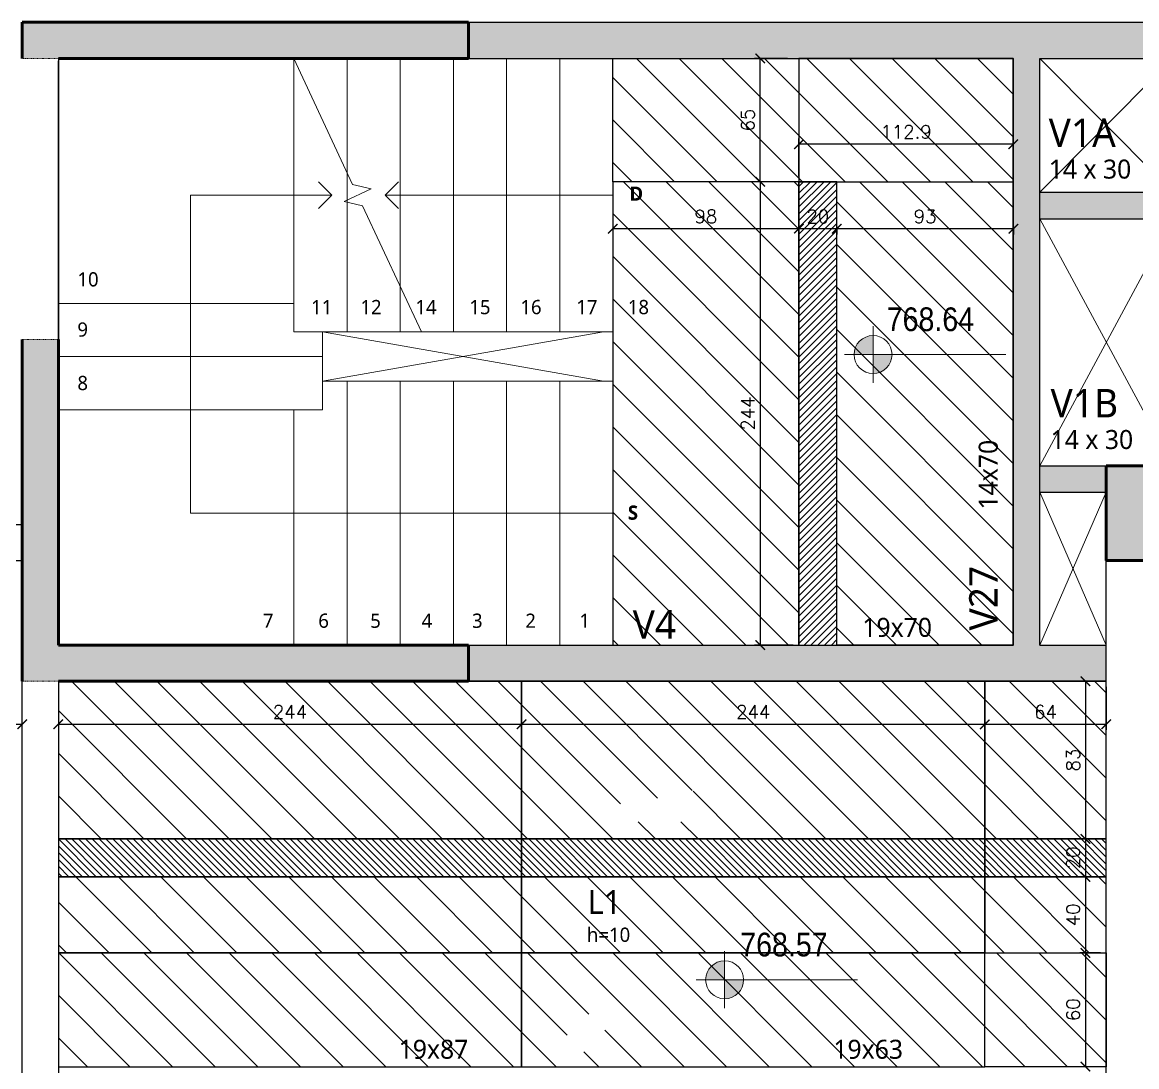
# Model space of a CAD drawing. Extents: x -32107 to -10774, y -8834 to 6017.
# Drawn here: x -29842 to -29255, y -6264 to -5714 of the extents above; entities that cross this region are included whole.
import ezdxf

# ---------------------------------------------------------------- set-up
doc = ezdxf.new("R2010")
doc.units = 0
doc.header["$PDMODE"] = 2
doc.header["$PDSIZE"] = 10
doc.linetypes.add('Projeção', pattern=[0.396875, 0.238125, -0.15875])
doc.linetypes.add('Traço', pattern=[0.635, 0.3175, -0.3175])
doc.layers.get('0').update_dxf_attribs({"lineweight": 13})
doc.layers.get('Defpoints').update_dxf_attribs({"lineweight": 13})
doc.layers.add('A-DETL', color=7, linetype='Continuous', lineweight=18, true_color=0x00a600)
for name, color, linetype, lineweight in [('A-FLOR-IDEN', 7, 'Continuous', 9), ('A-GENM', 7, 'Continuous', 18), ('G-ANNO-DIMS', 7, 'Continuous', 9), ('G-ANNO-TEXT', 7, 'Continuous', 9), ('S-BEAM', 7, 'Continuous', 18), ('S-BEAM-HDLN', 7, 'Traço', 25), ('S-BEAM-IDEN', 7, 'Continuous', 9), ('S-COLS', 7, 'Continuous', 18), ('S-COLS-HDLN', 7, 'Traço', 18), ('S-STRS', 7, 'Continuous', 18), ('S-STRS-MBND', 7, 'Continuous', 18)]:
    doc.layers.add(name, color=color, linetype=linetype, lineweight=lineweight)
for name, color, linetype in [('Cota', 4, 'Continuous'), ('Faixa Reesc', 8, 'Continuous'), ('Painéis', 200, 'Continuous'), ('Reaproveitamento', 251, 'Continuous')]:
    doc.layers.add(name, color=color, linetype=linetype)
doc.styles.add('Fira Sans_1', font='', dxfattribs={"width": 0.9, "height": 7.5})
doc.styles.add('Gadugi', font='gadugi.ttf', dxfattribs={"height": 15})
doc.styles.add('Gadugi_1', font='gadugi.ttf', dxfattribs={"height": 10})
doc.styles.add('Gadugi_3', font='gadugi.ttf', dxfattribs={"height": 7.5})
doc.styles.add('Gadugi_4', font='gadugi.ttf', dxfattribs={"height": 7.5})
doc.styles.add('Gadugi_B', font='gadugib.ttf', dxfattribs={"height": 7.5})
doc.styles.add('ROMANS', font='romans.shx')
doc.styles.get('Fira Sans_1').set_extended_font_data('Fira Sans')
doc.dimstyles.new('Cota Paínel', dxfattribs={"dimtxt": 7, "dimasz": 5, "dimexe": 3, "dimexo": 3, "dimgap": 3, "dimtad": 1, "dimdec": 1, "dimzin": 12, "dimdsep": 46, "dimtxsty": 'ROMANS', "dimblk": 'ARCHTICK', "dimcen": 0, "dimclrd": 4, "dimclre": 4, "dimclrt": 1, "dimadec": 1, "dimazin": 3, "dimtfac": 1, "dimtdec": 1, "dimtmove": 0, "dimatfit": 3, "dimldrblk": 'OBLIQUE', "dimfxl": 0, "dimtolj": 1, "dimtzin": 12, "dimarcsym": 0})
pattern_1 = [(135, (-271.0427, -9933.3298), (-1.79605122, -1.79605122), [])]
pattern_2 = [(135, (-271.043, -9933.33), (-11.22532, -11.22532), [])]
pattern_3 = [(135, (-489.155, -9831.546), (-11.22532, -11.22532), [])]
pattern_4 = [(135, (-489.155, -9771.546), (-11.22532, -11.22532), [])]

# ---------------------------------------------------------------- blocks, each defined once
blk = doc.blocks.new('Elevações de ponto - M_Cota de elevação - Alvo preenchido-10609-PL K 100 - FORMA DO 6º PAVIMENTO')
at = {"layer": 'G-ANNO-DIMS'}
h = blk.add_hatch(color=256, dxfattribs=at)
edge = h.paths.add_edge_path(flags=0)
edge.add_line((0, 0), (-0.2, 0))
edge.add_arc((0, 0), 0.2, 90, 180, ccw=False)
edge.add_line((0, 0.2), (0, 0))
h = blk.add_hatch(color=256, dxfattribs=at)
edge = h.paths.add_edge_path(flags=0)
edge.add_line((0, 0), (0.2, 0))
edge.add_arc((0, 0), 0.2, 270, 360, ccw=False)
edge.add_line((0, -0.2), (0, 0))
for p, q in [((0, -0.3), (0, 0.3)), ((-0.3, 0), (1.4, 0))]:
    blk.add_line(p, q, dxfattribs=at)
blk.add_circle((0, 0), 0.2, dxfattribs=at)
blk = doc.blocks.new('Elevações de ponto - M_Cota de elevação - Alvo preenchido-10609-PL K 101 - FORMA DA ESCADA 6º PAV')
at = {"layer": 'G-ANNO-DIMS'}
h = blk.add_hatch(color=256, dxfattribs=at)
edge = h.paths.add_edge_path(flags=0)
edge.add_line((0, 0), (-0.2, 0))
edge.add_arc((0, 0), 0.2, 90, 180, ccw=False)
edge.add_line((0, 0.2), (0, 0))
h = blk.add_hatch(color=256, dxfattribs=at)
edge = h.paths.add_edge_path(flags=0)
edge.add_line((0, 0), (0.2, 0))
edge.add_arc((0, 0), 0.2, 270, 360, ccw=False)
edge.add_line((0, -0.2), (0, 0))
for p, q in [((0, -0.3), (0, 0.3)), ((-0.3, 0), (1.4, 0))]:
    blk.add_line(p, q, dxfattribs=at)
blk.add_circle((0, 0), 0.2, dxfattribs=at)
blk = doc.blocks.new('_ArchTick')
at = {"color": 0, "linetype": 'ByBlock', "const_width": 0.15}
blk.add_lwpolyline([(-0.5, -0.5), (0.5, 0.5)], dxfattribs=at)
blk = doc.blocks.new('*D25')
at = {"layer": 'A-GENM', "color": 4, "lineweight": -2, "transparency": 16777216}
for p, q in [((-29823.21, -6063.64), (-29823.21, -6086.32)), ((-29579.21, -6063.64), (-29579.21, -6086.32)), ((-29823.21, -6083.32), (-29579.21, -6083.32))]:
    blk.add_line(p, q, dxfattribs=at)
at = {"layer": 'Defpoints', "color": 0, "transparency": 16777216}
for p in [(-29823.21, -6060.64), (-29579.21, -6060.64), (-29579.21, -6083.32)]:
    blk.add_point(p, dxfattribs=at)
at = {"layer": 'A-GENM', "color": 4, "lineweight": -2, "transparency": 16777216, "xscale": 5, "yscale": 5, "zscale": 5, "rotation": 180}
blk.add_blockref('_ArchTick', (-29823.21, -6083.32), dxfattribs=at)
at = {"layer": 'A-GENM', "color": 4, "lineweight": -2, "transparency": 16777216, "xscale": 5, "yscale": 5, "zscale": 5}
blk.add_blockref('_ArchTick', (-29579.21, -6083.32), dxfattribs=at)
at = {"layer": 'A-GENM', "color": 1, "transparency": 16777216, "insert": (-29701.21, -6076.82), "char_height": 7, "attachment_point": 5, "style": 'ROMANS'}
blk.add_mtext('\\A1;244', dxfattribs=at)
blk = doc.blocks.new('_OBLIQUE')
at = {"color": 0, "linetype": 'ByBlock', "lineweight": -2}
for p, q in [((0, 0), (-1, 0)), ((-0.5, -0.5), (0.5, 0.5))]:
    blk.add_line(p, q, dxfattribs=at)
blk = doc.blocks.new('*D26')
at = {"layer": 'A-GENM', "color": 4, "lineweight": -2, "transparency": 16777216}
for p, q in [((-29579.21, -6063.64), (-29579.21, -6086.32)), ((-29335.21, -6063.64), (-29335.21, -6086.32)), ((-29579.21, -6083.32), (-29335.21, -6083.32))]:
    blk.add_line(p, q, dxfattribs=at)
at = {"layer": 'Defpoints', "color": 0, "transparency": 16777216}
for p in [(-29579.21, -6060.64), (-29335.21, -6060.64), (-29335.21, -6083.32)]:
    blk.add_point(p, dxfattribs=at)
at = {"layer": 'A-GENM', "color": 4, "lineweight": -2, "transparency": 16777216, "xscale": 5, "yscale": 5, "zscale": 5, "rotation": 180}
blk.add_blockref('_ArchTick', (-29579.21, -6083.32), dxfattribs=at)
at = {"layer": 'A-GENM', "color": 4, "lineweight": -2, "transparency": 16777216, "xscale": 5, "yscale": 5, "zscale": 5}
blk.add_blockref('_ArchTick', (-29335.21, -6083.32), dxfattribs=at)
at = {"layer": 'A-GENM', "color": 1, "transparency": 16777216, "insert": (-29457.21, -6076.82), "char_height": 7, "attachment_point": 5, "style": 'ROMANS'}
blk.add_mtext('\\A1;244', dxfattribs=at)
blk = doc.blocks.new('*D27')
at = {"layer": 'A-GENM', "color": 4, "lineweight": -2, "transparency": 16777216}
for p, q in [((-29335.21, -6063.64), (-29335.21, -6086.32)), ((-29271.21, -6063.64), (-29271.21, -6086.32)), ((-29335.21, -6083.32), (-29271.21, -6083.32))]:
    blk.add_line(p, q, dxfattribs=at)
at = {"layer": 'Defpoints', "color": 0, "transparency": 16777216}
for p in [(-29335.21, -6060.64), (-29271.21, -6060.64), (-29271.21, -6083.32)]:
    blk.add_point(p, dxfattribs=at)
at = {"layer": 'A-GENM', "color": 4, "lineweight": -2, "transparency": 16777216, "xscale": 5, "yscale": 5, "zscale": 5, "rotation": 180}
blk.add_blockref('_ArchTick', (-29335.21, -6083.32), dxfattribs=at)
at = {"layer": 'A-GENM', "color": 4, "lineweight": -2, "transparency": 16777216, "xscale": 5, "yscale": 5, "zscale": 5}
blk.add_blockref('_ArchTick', (-29271.21, -6083.32), dxfattribs=at)
at = {"layer": 'A-GENM', "color": 1, "transparency": 16777216, "insert": (-29303.21, -6076.82), "char_height": 7, "attachment_point": 5, "style": 'ROMANS'}
blk.add_mtext('\\A1;64', dxfattribs=at)
blk = doc.blocks.new('*D28')
at = {"layer": 'A-GENM', "color": 4, "lineweight": -2, "transparency": 16777216}
for p, q in [((-29274.21, -6060.64), (-29285.19, -6060.64)), ((-29282.19, -6060.64), (-29282.19, -6143.64)), ((-29274.21, -6143.64), (-29285.19, -6143.64))]:
    blk.add_line(p, q, dxfattribs=at)
at = {"layer": 'Defpoints', "color": 0, "transparency": 16777216}
for p in [(-29271.21, -6060.64), (-29282.19, -6143.64), (-29271.21, -6143.64)]:
    blk.add_point(p, dxfattribs=at)
at = {"layer": 'A-GENM', "color": 4, "lineweight": -2, "transparency": 16777216, "xscale": 5, "yscale": 5, "zscale": 5}
for p, rotation in [((-29282.19, -6060.64), 90), ((-29282.19, -6143.64), 270)]:
    blk.add_blockref('_ArchTick', p, dxfattribs=dict(at, rotation=rotation))
at = {"layer": 'A-GENM', "color": 1, "transparency": 16777216, "insert": (-29288.69, -6102.14), "char_height": 7, "attachment_point": 5, "rotation": 90, "style": 'ROMANS'}
blk.add_mtext('\\A1;83', dxfattribs=at)
blk = doc.blocks.new('*D29')
at = {"layer": 'A-GENM', "color": 4, "lineweight": -2, "transparency": 16777216}
for p, q in [((-29274.21, -6203.64), (-29285.19, -6203.64)), ((-29282.19, -6203.64), (-29282.19, -6263.64)), ((-29274.21, -6263.64), (-29285.19, -6263.64))]:
    blk.add_line(p, q, dxfattribs=at)
at = {"layer": 'Defpoints', "color": 0, "transparency": 16777216}
for p in [(-29271.21, -6203.64), (-29282.19, -6263.64), (-29271.21, -6263.64)]:
    blk.add_point(p, dxfattribs=at)
at = {"layer": 'A-GENM', "color": 4, "lineweight": -2, "transparency": 16777216, "xscale": 5, "yscale": 5, "zscale": 5}
for p, rotation in [((-29282.19, -6203.64), 90), ((-29282.19, -6263.64), 270)]:
    blk.add_blockref('_ArchTick', p, dxfattribs=dict(at, rotation=rotation))
at = {"layer": 'A-GENM', "color": 1, "transparency": 16777216, "insert": (-29288.69, -6233.64), "char_height": 7, "attachment_point": 5, "rotation": 90, "style": 'ROMANS'}
blk.add_mtext('\\A1;60', dxfattribs=at)
blk = doc.blocks.new('*D31')
at = {"layer": 'A-GENM', "color": 4, "lineweight": -2, "transparency": 16777216}
for p, q in [((-29274.21, -6163.64), (-29285.19, -6163.64)), ((-29282.19, -6163.64), (-29282.19, -6203.64)), ((-29274.21, -6203.64), (-29285.19, -6203.64))]:
    blk.add_line(p, q, dxfattribs=at)
at = {"layer": 'Defpoints', "color": 0, "transparency": 16777216}
for p in [(-29271.21, -6163.64), (-29282.19, -6203.64), (-29271.21, -6203.64)]:
    blk.add_point(p, dxfattribs=at)
at = {"layer": 'A-GENM', "color": 4, "lineweight": -2, "transparency": 16777216, "xscale": 5, "yscale": 5, "zscale": 5}
for p, rotation in [((-29282.19, -6163.64), 90), ((-29282.19, -6203.64), 270)]:
    blk.add_blockref('_ArchTick', p, dxfattribs=dict(at, rotation=rotation))
at = {"layer": 'A-GENM', "color": 1, "transparency": 16777216, "insert": (-29288.69, -6183.64), "char_height": 7, "attachment_point": 5, "rotation": 90, "style": 'ROMANS'}
blk.add_mtext('\\A1;40', dxfattribs=at)
blk = doc.blocks.new('*D30')
at = {"layer": 'A-GENM', "color": 4, "lineweight": -2, "transparency": 16777216}
for p, q in [((-29274.21, -6143.64), (-29285.19, -6143.64)), ((-29282.19, -6143.64), (-29282.19, -6163.64)), ((-29274.21, -6163.64), (-29285.19, -6163.64))]:
    blk.add_line(p, q, dxfattribs=at)
at = {"layer": 'Defpoints', "color": 0, "transparency": 16777216}
for p in [(-29271.21, -6143.64), (-29282.19, -6163.64), (-29271.21, -6163.64)]:
    blk.add_point(p, dxfattribs=at)
at = {"layer": 'A-GENM', "color": 4, "lineweight": -2, "transparency": 16777216, "xscale": 5, "yscale": 5, "zscale": 5}
for p, rotation in [((-29282.19, -6143.64), 90), ((-29282.19, -6163.64), 270)]:
    blk.add_blockref('_ArchTick', p, dxfattribs=dict(at, rotation=rotation))
at = {"layer": 'A-GENM', "color": 1, "transparency": 16777216, "insert": (-29288.69, -6153.64), "char_height": 7, "attachment_point": 5, "rotation": 90, "style": 'ROMANS'}
blk.add_mtext('\\A1;20', dxfattribs=at)
blk = doc.blocks.new('*D67')
at = {"layer": 'Cota', "color": 4, "lineweight": -2, "transparency": 16777216}
for p, q in [((-30003.21, -6086.64), (-30003.21, -6080.32)), ((-29842.21, -6086.64), (-29842.21, -6080.32)), ((-30003.21, -6083.32), (-29842.21, -6083.32))]:
    blk.add_line(p, q, dxfattribs=at)
at = {"layer": 'Defpoints', "color": 0, "transparency": 16777216}
for p in [(-29842.21, -6083.32), (-30003.21, -6089.64), (-29842.21, -6089.64)]:
    blk.add_point(p, dxfattribs=at)
at = {"layer": 'Cota', "color": 4, "lineweight": -2, "transparency": 16777216, "xscale": 5, "yscale": 5, "zscale": 5, "rotation": 180}
blk.add_blockref('_ArchTick', (-30003.21, -6083.32), dxfattribs=at)
at = {"layer": 'Cota', "color": 4, "lineweight": -2, "transparency": 16777216, "xscale": 5, "yscale": 5, "zscale": 5}
blk.add_blockref('_ArchTick', (-29842.21, -6083.32), dxfattribs=at)
at = {"layer": 'Cota', "color": 1, "transparency": 16777216, "insert": (-29922.71, -6076.82), "char_height": 7, "attachment_point": 5, "style": 'ROMANS'}
blk.add_mtext('\\A1;161', dxfattribs=at)
blk = doc.blocks.new('*D120')
at = {"layer": 'A-GENM', "color": 4, "lineweight": -2, "transparency": 16777216}
for p, q in [((-29436.12, -5797.64), (-29456.49, -5797.64)), ((-29453.49, -5797.64), (-29453.49, -6041.64)), ((-29436.12, -6041.64), (-29456.49, -6041.64))]:
    blk.add_line(p, q, dxfattribs=at)
at = {"layer": 'Defpoints', "color": 0, "transparency": 16777216}
for p in [(-29433.12, -5797.64), (-29453.49, -6041.64), (-29433.12, -6041.64)]:
    blk.add_point(p, dxfattribs=at)
at = {"layer": 'A-GENM', "color": 4, "lineweight": -2, "transparency": 16777216, "xscale": 5, "yscale": 5, "zscale": 5}
for p, rotation in [((-29453.49, -5797.64), 90), ((-29453.49, -6041.64), 270)]:
    blk.add_blockref('_ArchTick', p, dxfattribs=dict(at, rotation=rotation))
at = {"layer": 'A-GENM', "color": 1, "transparency": 16777216, "insert": (-29459.99, -5919.64), "char_height": 7, "attachment_point": 5, "rotation": 90, "style": 'ROMANS'}
blk.add_mtext('\\A1;244', dxfattribs=at)
blk = doc.blocks.new('*D121')
at = {"layer": 'Cota', "color": 4, "lineweight": -2, "transparency": 16777216}
for p, q in [((-29439.12, -5732.64), (-29456.49, -5732.64)), ((-29453.49, -5797.64), (-29453.49, -5732.64)), ((-29439.12, -5797.64), (-29456.49, -5797.64))]:
    blk.add_line(p, q, dxfattribs=at)
at = {"layer": 'Defpoints', "color": 0, "transparency": 16777216}
for p in [(-29453.49, -5732.64), (-29436.12, -5732.64), (-29436.12, -5797.64)]:
    blk.add_point(p, dxfattribs=at)
at = {"layer": 'Cota', "color": 4, "lineweight": -2, "transparency": 16777216, "xscale": 5, "yscale": 5, "zscale": 5}
for p, rotation in [((-29453.49, -5732.64), 90), ((-29453.49, -5797.64), 270)]:
    blk.add_blockref('_ArchTick', p, dxfattribs=dict(at, rotation=rotation))
at = {"layer": 'Cota', "color": 1, "transparency": 16777216, "insert": (-29459.99, -5765.14), "char_height": 7, "attachment_point": 5, "rotation": 90, "style": 'ROMANS'}
blk.add_mtext('\\A1;65', dxfattribs=at)
blk = doc.blocks.new('*D122')
at = {"layer": 'Cota', "color": 4, "lineweight": -2, "transparency": 16777216}
for p, q in [((-29433.12, -5794.64), (-29433.12, -5774.82)), ((-29320.21, -5794.64), (-29320.21, -5774.82)), ((-29320.21, -5777.82), (-29433.12, -5777.82))]:
    blk.add_line(p, q, dxfattribs=at)
at = {"layer": 'Defpoints', "color": 0, "transparency": 16777216}
for p in [(-29433.12, -5777.82), (-29433.12, -5797.64), (-29320.21, -5797.64)]:
    blk.add_point(p, dxfattribs=at)
at = {"layer": 'Cota', "color": 4, "lineweight": -2, "transparency": 16777216, "xscale": 5, "yscale": 5, "zscale": 5, "rotation": 180}
blk.add_blockref('_ArchTick', (-29433.12, -5777.82), dxfattribs=at)
at = {"layer": 'Cota', "color": 4, "lineweight": -2, "transparency": 16777216, "xscale": 5, "yscale": 5, "zscale": 5}
blk.add_blockref('_ArchTick', (-29320.21, -5777.82), dxfattribs=at)
at = {"layer": 'Cota', "color": 1, "transparency": 16777216, "insert": (-29376.67, -5771.32), "char_height": 7, "attachment_point": 5, "style": 'ROMANS'}
blk.add_mtext('\\A1;112.9', dxfattribs=at)
blk = doc.blocks.new('*D123')
at = {"layer": 'Cota', "color": 4, "lineweight": -2, "transparency": 16777216}
for p, q in [((-29413.12, -5821.33), (-29413.12, -5825.34)), ((-29320.13, -5822.34), (-29413.12, -5822.34)), ((-29320.13, -5821.33), (-29320.13, -5825.34))]:
    blk.add_line(p, q, dxfattribs=at)
at = {"layer": 'Defpoints', "color": 0, "transparency": 16777216}
for p in [(-29413.12, -5818.33), (-29413.12, -5822.34), (-29320.13, -5818.33)]:
    blk.add_point(p, dxfattribs=at)
at = {"layer": 'Cota', "color": 4, "lineweight": -2, "transparency": 16777216, "xscale": 5, "yscale": 5, "zscale": 5, "rotation": 180}
blk.add_blockref('_ArchTick', (-29413.12, -5822.34), dxfattribs=at)
at = {"layer": 'Cota', "color": 4, "lineweight": -2, "transparency": 16777216, "xscale": 5, "yscale": 5, "zscale": 5}
blk.add_blockref('_ArchTick', (-29320.13, -5822.34), dxfattribs=at)
at = {"layer": 'Cota', "color": 1, "transparency": 16777216, "insert": (-29366.63, -5815.84), "char_height": 7, "attachment_point": 5, "style": 'ROMANS'}
blk.add_mtext('\\A1;93', dxfattribs=at)
blk = doc.blocks.new('*D124')
at = {"layer": 'Cota', "color": 4, "lineweight": -2, "transparency": 16777216}
for p, q in [((-29433.12, -5800.64), (-29433.12, -5825.34)), ((-29413.12, -5822.34), (-29433.12, -5822.34)), ((-29413.12, -5821.33), (-29413.12, -5825.34))]:
    blk.add_line(p, q, dxfattribs=at)
at = {"layer": 'Defpoints', "color": 0, "transparency": 16777216}
for p in [(-29433.12, -5797.64), (-29433.12, -5822.34), (-29413.12, -5818.33)]:
    blk.add_point(p, dxfattribs=at)
at = {"layer": 'Cota', "color": 4, "lineweight": -2, "transparency": 16777216, "xscale": 5, "yscale": 5, "zscale": 5, "rotation": 180}
blk.add_blockref('_ArchTick', (-29433.12, -5822.34), dxfattribs=at)
at = {"layer": 'Cota', "color": 4, "lineweight": -2, "transparency": 16777216, "xscale": 5, "yscale": 5, "zscale": 5}
blk.add_blockref('_ArchTick', (-29413.12, -5822.34), dxfattribs=at)
at = {"layer": 'Cota', "color": 1, "transparency": 16777216, "insert": (-29423.12, -5815.84), "char_height": 7, "attachment_point": 5, "style": 'ROMANS'}
blk.add_mtext('\\A1;20', dxfattribs=at)
blk = doc.blocks.new('*D125')
at = {"layer": 'Cota', "color": 4, "lineweight": -2, "transparency": 16777216}
for p, q in [((-29531.12, -5800.64), (-29531.12, -5825.34)), ((-29433.12, -5800.64), (-29433.12, -5825.34)), ((-29433.12, -5822.34), (-29531.12, -5822.34))]:
    blk.add_line(p, q, dxfattribs=at)
at = {"layer": 'Defpoints', "color": 0, "transparency": 16777216}
for p in [(-29531.12, -5797.64), (-29433.12, -5797.64), (-29531.12, -5822.34)]:
    blk.add_point(p, dxfattribs=at)
at = {"layer": 'Cota', "color": 4, "lineweight": -2, "transparency": 16777216, "xscale": 5, "yscale": 5, "zscale": 5, "rotation": 180}
blk.add_blockref('_ArchTick', (-29531.12, -5822.34), dxfattribs=at)
at = {"layer": 'Cota', "color": 4, "lineweight": -2, "transparency": 16777216, "xscale": 5, "yscale": 5, "zscale": 5}
blk.add_blockref('_ArchTick', (-29433.12, -5822.34), dxfattribs=at)
at = {"layer": 'Cota', "color": 1, "transparency": 16777216, "insert": (-29482.12, -5815.84), "char_height": 7, "attachment_point": 5, "style": 'ROMANS'}
blk.add_mtext('\\A1;98', dxfattribs=at)

msp = doc.modelspace()

# ---------------------------------------------------------------- hatches: boundary and pattern name
at = {"layer": 'Faixa Reesc'}
h = msp.add_hatch(dxfattribs=at)
h.set_pattern_fill('ANSI31', color=256, scale=0.8)
h.set_pattern_definition([(45, (-33106.5304, -36547.199), (-1.79605122, 1.79605122), [])])
h.paths.add_polyline_path([(-29413.12, -6041.64), (-29413.12, -5797.64), (-29433.12, -5797.64), (-29433.12, -6041.64)])
h = msp.add_hatch(dxfattribs=at)
h.set_pattern_fill('ANSI31', color=256, scale=0.8, angle=90)
h.set_pattern_definition(pattern_1)
h.paths.add_polyline_path([(-29823.21, -6163.64), (-29579.21, -6163.64), (-29579.21, -6143.64), (-29823.21, -6143.64)])
h = msp.add_hatch(dxfattribs=at)
h.set_pattern_fill('ANSI31', color=256, scale=0.8, angle=90)
h.set_pattern_definition(pattern_1)
h.paths.add_polyline_path([(-29579.21, -6163.64), (-29335.21, -6163.64), (-29335.21, -6143.64), (-29579.21, -6143.64)])
h = msp.add_hatch(dxfattribs=at)
h.set_pattern_fill('ANSI31', color=256, scale=0.8, angle=90)
h.set_pattern_definition(pattern_1)
h.paths.add_polyline_path([(-29335.21, -6163.64), (-29271.21, -6163.64), (-29271.21, -6143.64), (-29335.21, -6143.64)])
at = {"layer": 'Reaproveitamento'}
h = msp.add_hatch(dxfattribs=at)
h.set_pattern_fill('ANSI31', color=256, scale=5, angle=90)
h.set_pattern_definition([(135, (47.011, -948.851), (-11.22532, -11.22532), [])])
h.paths.add_polyline_path([(-29320.21, -5732.64), (-29433.12, -5732.64), (-29433.12, -5797.64), (-29320.21, -5797.64)])
h.paths.add_polyline_path([(-29433.12, -5732.64), (-29531.12, -5732.64), (-29531.12, -5797.64), (-29433.12, -5797.64)])
h.paths.add_polyline_path([(-29391.75, -5776.57), (-29361.58, -5776.57), (-29361.58, -5766.07), (-29391.75, -5766.07)], flags=24)
h.paths.add_polyline_path([(-29454.74, -5772.39), (-29454.74, -5757.89), (-29465.24, -5757.89), (-29465.24, -5772.39)], flags=24)
h = msp.add_hatch(dxfattribs=at)
h.set_pattern_fill('ANSI31', color=256, scale=5, angle=90)
h.set_pattern_definition([(135, (642.434, -9810.546), (-11.22532, -11.22532), [])])
h.paths.add_polyline_path([(-29531.12, -6041.64), (-29433.12, -6041.64), (-29433.12, -5797.64), (-29531.12, -5797.64)])
h = msp.add_hatch(dxfattribs=at)
h.set_pattern_fill('ANSI31', color=256, scale=5, angle=90)
h.set_pattern_definition([(135, (699.348, -9810.546), (-11.22532, -11.22532), [])])
h.paths.add_polyline_path([(-29413.12, -5797.64), (-29320.21, -5797.64), (-29320.21, -6041.64), (-29413.12, -6041.64)])
h = msp.add_hatch(dxfattribs=at)
h.set_pattern_fill('ANSI31', color=256, scale=5, angle=90)
h.set_pattern_definition(pattern_4)
h.paths.add_polyline_path([(-29579.21, -6060.64), (-29823.21, -6060.64), (-29823.21, -6143.64), (-29579.21, -6143.64)])
h.paths.add_polyline_path([(-29712.13, -6082.07), (-29690.3, -6082.07), (-29690.3, -6071.57), (-29712.13, -6071.57)], flags=24)
h = msp.add_hatch(dxfattribs=at)
h.set_pattern_fill('ANSI31', color=256, scale=5, angle=90)
h.set_pattern_definition(pattern_4)
h.paths.add_polyline_path([(-29335.21, -6060.64), (-29579.21, -6060.64), (-29579.21, -6143.64), (-29335.21, -6143.64)])
h.paths.add_polyline_path([(-29529.93, -6122.22), (-29489.25, -6122.22), (-29489.25, -6110.63), (-29529.93, -6110.63)], flags=16)
h.paths.add_polyline_path([(-29527.09, -6134.62), (-29488.84, -6134.62), (-29488.84, -6110.63), (-29527.09, -6110.63)], flags=16)
h = msp.add_hatch(dxfattribs=at)
h.set_pattern_fill('ANSI31', color=256, scale=5, angle=90)
h.set_pattern_definition(pattern_4)
h.paths.add_polyline_path([(-29271.21, -6060.64), (-29335.21, -6060.64), (-29335.21, -6143.64), (-29271.21, -6143.64)])
h = msp.add_hatch(dxfattribs=at)
h.set_pattern_fill('ANSI31', color=256, scale=5, angle=90)
h.set_pattern_definition(pattern_2)
h.paths.add_polyline_path([(-29335.21, -6163.64), (-29823.21, -6163.64), (-29823.21, -6203.64), (-29335.21, -6203.64)])
h = msp.add_hatch(dxfattribs=at)
h.set_pattern_fill('ANSI31', color=256, scale=5, angle=90)
h.set_pattern_definition(pattern_2)
h.paths.add_polyline_path([(-29271.21, -6163.64), (-29335.21, -6163.64), (-29335.21, -6203.64), (-29271.21, -6203.64)])
h = msp.add_hatch(dxfattribs=at)
h.set_pattern_fill('ANSI31', color=256, scale=5, angle=90)
h.set_pattern_definition(pattern_3)
h.paths.add_polyline_path([(-29579.21, -6203.64), (-29823.21, -6203.64), (-29823.21, -6263.64), (-29579.21, -6263.64)])
h = msp.add_hatch(dxfattribs=at)
h.set_pattern_fill('ANSI31', color=256, scale=5, angle=90)
h.set_pattern_definition(pattern_3)
h.paths.add_polyline_path([(-29335.21, -6203.64), (-29579.21, -6203.64), (-29579.21, -6263.64), (-29335.21, -6263.64)])
edge = h.paths.add_edge_path(flags=16)
edge.add_arc((-29545.26, -6245.84), 10, 0, 360)
h.paths.add_polyline_path([(-29540.25, -6236.65), (-29475.19, -6236.65)], flags=16)
h = msp.add_hatch(dxfattribs=at)
h.set_pattern_fill('ANSI31', color=256, scale=5, angle=90)
h.set_pattern_definition(pattern_3)
h.paths.add_polyline_path([(-29271.21, -6203.64), (-29335.21, -6203.64), (-29335.21, -6263.64), (-29271.21, -6263.64)])
at = {"layer": 'S-BEAM', "true_color": 0xa7d7e1}
for points in [[(-29306.21, -5732.64), (-29236.21, -5732.64), (-29236.21, -5713.64), (-29607.21, -5713.64), (-29607.21, -5732.64), (-29320.21, -5732.64)], [(-29320.21, -6041.64), (-29306.21, -6041.64), (-29306.21, -5732.64), (-29320.21, -5732.64)], [(-29306.21, -5817.14), (-29236.21, -5817.14), (-29236.21, -5803.14), (-29306.21, -5803.14)], [(-29306.21, -5961.14), (-29271.21, -5961.14), (-29271.21, -5947.14), (-29306.21, -5947.14)], [(-29607.21, -6060.64), (-29271.21, -6060.64), (-29271.21, -6041.64), (-29607.21, -6041.64)]]:
    msp.add_hatch(color=9, dxfattribs=at).paths.add_polyline_path(points, flags=0)
at = {"layer": 'S-BEAM', "true_color": 0xff8080}
msp.add_hatch(color=11, dxfattribs=at).paths.add_polyline_path([(-29823.13, -5880.64), (-29823.13, -5733.91), (-29823.21, -5733.91), (-29823.21, -5880.64)], flags=0)
at = {"layer": 'S-COLS', "true_color": 0x808080}
for points in [[(-29823.21, -5732.64), (-29607.21, -5732.64), (-29607.21, -5713.64), (-29842.21, -5713.64), (-29842.21, -5732.64)], [(-29271.21, -5997.14), (-29217.21, -5997.14), (-29217.21, -5713.64), (-29236.21, -5713.64), (-29236.21, -5947.14), (-29271.21, -5947.14)], [(-29607.21, -6060.64), (-29607.21, -6041.64), (-29823.21, -6041.64), (-29823.21, -5880.64), (-29842.21, -5880.64), (-29842.21, -6060.64), (-29823.21, -6060.64)]]:
    msp.add_hatch(color=8, dxfattribs=at).paths.add_polyline_path(points, flags=0)

# ---------------------------------------------------------------- linework, layer by layer
at = {"layer": 'A-DETL', "linetype": 'Continuous'}
for p, q in [((-29320.13, -5732.64), (-29531.12, -5732.64)), ((-29531.12, -5732.64), (-29531.12, -6041.64)), ((-29320.13, -6041.64), (-29320.13, -5732.64)), ((-29306.21, -5732.64), (-29236.21, -5803.14)), ((-29236.21, -5732.64), (-29306.21, -5803.14)), ((-29679.13, -5804.64), (-29686.2, -5797.57)), ((-29651.13, -5804.64), (-29644.06, -5797.57)), ((-29753.63, -5972.14), (-29753.63, -5804.64)), ((-29753.63, -5804.64), (-29679.13, -5804.64)), ((-29679.13, -5804.64), (-29686.2, -5811.71)), ((-29531.13, -5804.64), (-29651.13, -5804.64)), ((-29651.13, -5804.64), (-29644.06, -5811.71)), ((-29236.21, -5817.14), (-29306.21, -5947.14)), ((-29306.21, -5817.14), (-29236.21, -5947.14)), ((-29536.13, -5876.64), (-29684.13, -5902.64)), ((-29684.13, -5876.64), (-29536.13, -5902.64)), ((-29271.21, -5961.14), (-29306.21, -6041.64)), ((-29306.21, -5961.14), (-29271.21, -6041.64)), ((-29531.13, -5972.14), (-29753.63, -5972.14)), ((-29531.12, -6041.64), (-29320.13, -6041.64))]:
    msp.add_line(p, q, dxfattribs=at)
at = {"layer": 'Painéis'}
for points in [[(-29433.12, -5797.64), (-29531.12, -5797.64), (-29531.12, -5732.64), (-29433.12, -5732.64)], [(-29433.12, -5797.64), (-29320.21, -5797.64), (-29320.21, -5732.64), (-29433.12, -5732.64)], [(-29531.12, -6041.64), (-29433.12, -6041.64), (-29433.12, -5797.64), (-29531.12, -5797.64)], [(-29433.12, -5797.64), (-29433.12, -6041.64), (-29413.12, -6041.64), (-29413.12, -5797.64)], [(-29413.12, -5797.64), (-29320.21, -5797.64), (-29320.21, -6041.64), (-29413.12, -6041.64)], [(-29823.21, -6143.64), (-29579.21, -6143.64), (-29579.21, -6060.64), (-29823.21, -6060.64)], [(-29579.21, -6143.64), (-29335.21, -6143.64), (-29335.21, -6060.64), (-29579.21, -6060.64)], [(-29335.21, -6143.64), (-29271.21, -6143.64), (-29271.21, -6060.64), (-29335.21, -6060.64)], [(-29823.21, -6163.64), (-29579.21, -6163.64), (-29579.21, -6143.64), (-29823.21, -6143.64)], [(-29579.21, -6163.64), (-29335.21, -6163.64), (-29335.21, -6143.64), (-29579.21, -6143.64)], [(-29335.21, -6163.64), (-29271.21, -6163.64), (-29271.21, -6143.64), (-29335.21, -6143.64)], [(-29579.21, -6163.64), (-29823.21, -6163.64), (-29823.21, -6203.64), (-29579.21, -6203.64)], [(-29335.21, -6163.64), (-29579.21, -6163.64), (-29579.21, -6203.64), (-29335.21, -6203.64)], [(-29271.21, -6163.64), (-29335.21, -6163.64), (-29335.21, -6203.64), (-29271.21, -6203.64)], [(-29823.21, -6263.64), (-29579.21, -6263.64), (-29579.21, -6203.64), (-29823.21, -6203.64)], [(-29579.21, -6263.64), (-29335.21, -6263.64), (-29335.21, -6203.64), (-29579.21, -6203.64)], [(-29335.21, -6203.64), (-29271.21, -6203.64), (-29271.21, -6263.64), (-29335.21, -6263.64)]]:
    msp.add_lwpolyline(points, close=True, dxfattribs=at)
at = {"layer": 'S-BEAM', "lineweight": 25}
for p, q in [((-29607.21, -5713.64), (-29236.21, -5713.64)), ((-29823.21, -5732.64), (-29823.21, -5880.64)), ((-29823.13, -5733.91), (-29823.21, -5733.91)), ((-29823.13, -5880.64), (-29823.13, -5733.91)), ((-29607.21, -5732.64), (-29320.21, -5732.64)), ((-29607.13, -5732.64), (-29531.12, -5732.64)), ((-29320.21, -6041.64), (-29320.21, -5732.64)), ((-29306.21, -5732.64), (-29236.21, -5732.64)), ((-29306.21, -6041.64), (-29306.21, -5732.64)), ((-29306.21, -5803.14), (-29236.21, -5803.14)), ((-29306.21, -5817.14), (-29236.21, -5817.14)), ((-29306.21, -5947.14), (-29271.21, -5947.14)), ((-29306.21, -5961.14), (-29271.21, -5961.14)), ((-30667.71, -5978.14), (-29842.21, -5978.14)), ((-30247.21, -5997.14), (-29842.21, -5997.14)), ((-29271.21, -6373.64), (-29271.21, -5997.14)), ((-29271.21, -5997.14), (-29252.21, -5997.14)), ((-29607.21, -6041.64), (-29320.21, -6041.64)), ((-29306.21, -6041.64), (-29271.21, -6041.64)), ((-29842.21, -6373.64), (-29842.21, -6060.64)), ((-29823.21, -6060.64), (-29823.21, -6373.64)), ((-29607.21, -6060.64), (-29271.21, -6060.64))]:
    msp.add_line(p, q, dxfattribs=at)
at = {"layer": 'S-BEAM-HDLN', "linetype": 'Continuous'}
msp.add_line((-29823.13, -5880.64), (-29823.21, -5880.64), dxfattribs=at)
at = {"layer": 'S-COLS', "lineweight": 50}
for p, q in [((-29842.21, -5732.64), (-29842.21, -5713.64)), ((-29842.21, -5713.64), (-29607.21, -5713.64)), ((-29607.21, -5713.64), (-29607.21, -5732.64)), ((-29607.21, -5732.64), (-29823.21, -5732.64)), ((-29842.21, -6060.64), (-29842.21, -5880.64)), ((-29823.21, -5880.64), (-29823.21, -6041.64)), ((-29271.21, -5997.14), (-29271.21, -5947.14)), ((-29271.21, -5947.14), (-29236.21, -5947.14)), ((-29217.21, -5997.14), (-29271.21, -5997.14)), ((-29823.21, -6041.64), (-29607.21, -6041.64)), ((-29607.21, -6041.64), (-29607.21, -6060.64)), ((-29607.21, -6060.64), (-29823.21, -6060.64))]:
    msp.add_line(p, q, dxfattribs=at)
at = {"layer": 'S-COLS', "color": 8, "lineweight": 50, "true_color": 0x808080}
for p, q in [((-29823.21, -5732.64), (-29607.13, -5732.64)), ((-29607.13, -5732.64), (-29607.13, -5732.61)), ((-29823.13, -6041.64), (-29823.13, -5880.64)), ((-29607.13, -6041.64), (-29823.13, -6041.64)), ((-29607.13, -6041.71), (-29607.13, -6041.64))]:
    msp.add_line(p, q, dxfattribs=at)
at = {"layer": 'S-COLS-HDLN'}
for p, q in [((-29823.21, -5732.64), (-29842.21, -5732.64)), ((-29842.21, -5880.64), (-29823.21, -5880.64)), ((-29823.21, -6060.64), (-29842.21, -6060.64))]:
    msp.add_line(p, q, dxfattribs=at)
at = {"layer": 'S-STRS', "lineweight": 18}
for p, q in [((-29823.13, -5732.64), (-29823.13, -5733.91)), ((-29699.13, -5732.65), (-29699.13, -5876.64)), ((-29671.13, -5732.64), (-29671.13, -5792.67)), ((-29643.13, -5732.64), (-29643.13, -5852.72)), ((-29615.13, -5732.64), (-29615.13, -5876.64)), ((-29587.13, -5732.64), (-29587.13, -5876.64)), ((-29559.13, -5732.64), (-29559.13, -5876.64)), ((-29671.13, -5792.7), (-29671.13, -5807.24)), ((-29671.13, -5807.24), (-29671.13, -5808.31)), ((-29671.13, -5808.31), (-29671.13, -5876.64)), ((-29643.13, -5852.74), (-29643.13, -5876.64)), ((-29823.13, -5861.64), (-29699.13, -5861.64)), ((-29699.13, -5876.64), (-29671.13, -5876.64)), ((-29684.13, -5889.64), (-29684.13, -5876.64)), ((-29671.13, -5876.64), (-29643.13, -5876.64)), ((-29643.13, -5876.64), (-29631.98, -5876.64)), ((-29631.98, -5876.64), (-29615.13, -5876.64)), ((-29615.13, -5876.64), (-29587.13, -5876.64)), ((-29587.13, -5876.64), (-29559.13, -5876.64)), ((-29559.13, -5876.64), (-29531.13, -5876.64)), ((-29823.13, -5889.64), (-29684.13, -5889.64)), ((-29684.13, -5917.64), (-29684.13, -5889.64)), ((-29671.13, -5902.64), (-29684.13, -5902.64)), ((-29643.13, -5902.64), (-29671.13, -5902.64)), ((-29671.13, -6041.64), (-29671.13, -5902.64)), ((-29615.13, -5902.64), (-29643.13, -5902.64)), ((-29643.13, -6041.64), (-29643.13, -5902.64)), ((-29587.13, -5902.64), (-29615.13, -5902.64)), ((-29615.13, -6041.64), (-29615.13, -5902.64)), ((-29559.13, -5902.64), (-29587.13, -5902.64)), ((-29587.13, -6041.64), (-29587.13, -5902.64)), ((-29531.13, -5902.64), (-29559.13, -5902.64)), ((-29559.13, -6041.64), (-29559.13, -5902.64)), ((-29823.13, -5917.64), (-29684.13, -5917.64)), ((-29699.13, -6041.64), (-29699.13, -5917.64)), ((-29587.13, -6041.64), (-29607.13, -6041.64)), ((-29559.13, -6041.64), (-29587.13, -6041.64)), ((-29531.13, -6041.64), (-29559.13, -6041.64))]:
    msp.add_line(p, q, dxfattribs=at)
at = {"layer": 'S-STRS', "linetype": 'Projeção', "lineweight": 18}
for p, q in [((-29699.13, -5732.65), (-29699.13, -5876.64)), ((-29671.13, -5732.64), (-29671.13, -5792.67)), ((-29643.13, -5732.64), (-29643.13, -5852.72)), ((-29615.13, -5732.64), (-29615.13, -5876.64)), ((-29587.13, -5732.64), (-29587.13, -5876.64)), ((-29559.13, -5732.64), (-29559.13, -5876.64)), ((-29671.13, -5792.7), (-29671.13, -5807.24)), ((-29671.13, -5807.24), (-29671.13, -5808.31)), ((-29671.13, -5808.31), (-29671.13, -5876.64)), ((-29643.13, -5852.74), (-29643.13, -5876.64)), ((-29823.13, -5861.64), (-29699.13, -5861.64)), ((-29823.13, -5889.64), (-29684.13, -5889.64)), ((-29671.13, -6041.64), (-29671.13, -5902.64)), ((-29643.13, -6041.64), (-29643.13, -5902.64)), ((-29615.13, -6041.64), (-29615.13, -5902.64)), ((-29587.13, -6041.64), (-29587.13, -5902.64)), ((-29559.13, -6041.64), (-29559.13, -5902.64)), ((-29823.13, -5917.64), (-29684.13, -5917.64)), ((-29699.13, -6041.64), (-29699.13, -5917.64))]:
    msp.add_line(p, q, dxfattribs=at)
at = {"layer": 'S-STRS-MBND'}
for p, q in [((-29668.19, -5798.98), (-29699.13, -5732.64)), ((-29658.47, -5801.34), (-29668.19, -5798.98)), ((-29672.63, -5807.94), (-29658.47, -5801.34)), ((-29662.91, -5810.3), (-29672.63, -5807.94)), ((-29631.98, -5876.64), (-29662.91, -5810.3))]:
    msp.add_line(p, q, dxfattribs=at)

# ---------------------------------------------------------------- block references
at = {"layer": 'G-ANNO-DIMS', "xscale": 49.99999999999998, "yscale": 49.99999999999998, "zscale": 49.99999999999998}
for name, p in [('Elevações de ponto - M_Cota de elevação - Alvo preenchido-10609-PL K 101 - FORMA DA ESCADA 6º PAV', (-29394.05, -5888.59)), ('Elevações de ponto - M_Cota de elevação - Alvo preenchido-10609-PL K 100 - FORMA DO 6º PAVIMENTO', (-29472.23, -6217.87))]:
    msp.add_blockref(name, p, dxfattribs=at)

# ---------------------------------------------------------------- texts
at = {"layer": 'A-FLOR-IDEN', "attachment_point": 1}
for s, insert, char_height, width, style in [('L1', (-29544.44, -6170.66), 12.5, 21.6456, 'Gadugi_4'), ('h=10', (-29544.78, -6190.39), 7.5, 29.6624, 'Gadugi_3')]:
    msp.add_mtext(s, dxfattribs=dict(at, insert=insert, char_height=char_height, width=width, style=style))
at = {"layer": 'G-ANNO-DIMS', "char_height": 12.5, "attachment_point": 1, "line_spacing_factor": 1.049215, "style": 'Fira Sans_1'}
for s, insert, width in [('768.64', (-29386.85, -5863.78), 58.921), ('768.57', (-29464.01, -6193.06), 56.4659)]:
    msp.add_mtext(s, dxfattribs=dict(at, insert=insert, width=width))
at = {"layer": 'G-ANNO-TEXT', "char_height": 7.5, "attachment_point": 1}
for s, insert, width, style in [('\\fGadugi|b1|i0|c0|p34|;D', (-29522.39, -5800.16), 9.6203, 'Gadugi_B'), ('10', (-29813.18, -5845.25), 13.6287, 'Gadugi_3'), ('11', (-29690.08, -5859.85), 13.6287, 'Gadugi_3'), ('12', (-29664.08, -5859.85), 13.6287, 'Gadugi_3'), ('14', (-29635.14, -5859.85), 13.6287, 'Gadugi_3'), ('15', (-29606.72, -5859.85), 13.6287, 'Gadugi_3'), ('16', (-29579.84, -5859.85), 13.6287, 'Gadugi_3'), ('17', (-29550.39, -5859.85), 13.6287, 'Gadugi_3'), ('18', (-29523.23, -5859.85), 13.6287, 'Gadugi_3'), ('9', (-29813.18, -5871.68), 6.8143, 'Gadugi_3'), ('8', (-29813.18, -5899.84), 6.8143, 'Gadugi_3'), ('\\fGadugi|b1|i0|c0|p34|;S', (-29523.23, -5968.11), 7.2152, 'Gadugi_B'), ('7', (-29715.47, -6025.02), 6.8143, 'Gadugi_3'), ('6', (-29686.28, -6025.02), 6.8143, 'Gadugi_3'), ('5', (-29658.94, -6025.02), 6.8143, 'Gadugi_3'), ('4', (-29631.86, -6025.02), 6.8143, 'Gadugi_3'), ('3', (-29605.3, -6025.02), 6.8143, 'Gadugi_3'), ('2', (-29577.25, -6025.02), 6.8143, 'Gadugi_3'), ('1', (-29548.74, -6025.02), 6.8143, 'Gadugi_3')]:
    msp.add_mtext(s, dxfattribs=dict(at, insert=insert, width=width, style=style))
at = {"layer": 'S-BEAM-IDEN', "attachment_point": 1}
for s, insert, char_height, width, style in [('V1A', (-29301.56, -5764.32), 15, 46.4979, 'Gadugi'), ('14 x 30', (-29301.51, -5785.95), 10, 54.5147, 'Gadugi_1'), ('V1B', (-29300.56, -5906.71), 15, 44.8945, 'Gadugi'), ('14 x 30', (-29300.51, -5928.35), 10, 54.5147, 'Gadugi_1'), ('V4', (-29520.69, -6023.24), 15, 30.0633, 'Gadugi'), ('19x70', (-29399.7, -6027.28), 10, 44.8945, 'Gadugi_1'), ('19x87', (-29643.96, -6249.45), 10, 44.8945, 'Gadugi_1'), ('19x63', (-29414.96, -6249.45), 10, 44.8945, 'Gadugi_1')]:
    msp.add_mtext(s, dxfattribs=dict(at, insert=insert, char_height=char_height, width=width, style=style))
at = {"layer": 'S-BEAM-IDEN', "attachment_point": 1, "rotation": 90}
for s, insert, char_height, width, style in [('14x70', (-29338.39, -5970.23), 10, 44.8945, 'Gadugi_1'), ('V27', (-29343.42, -6033.94), 15, 44.0928, 'Gadugi')]:
    msp.add_mtext(s, dxfattribs=dict(at, insert=insert, char_height=char_height, width=width, style=style))

# ---------------------------------------------------------------- dimensions: what is measured, and where the dimension line sits
at = {"layer": 'A-GENM'}
for base, p1, p2, picture, middle in [((-29453.49, -6041.64), (-29433.12, -5797.64), (-29433.12, -6041.64), '*D120', (-29459.99, -5919.64)), ((-29282.19, -6143.64), (-29271.21, -6060.64), (-29271.21, -6143.64), '*D28', (-29288.69, -6102.14)), ((-29282.19, -6163.64), (-29271.21, -6143.64), (-29271.21, -6163.64), '*D30', (-29288.69, -6153.64)), ((-29282.19, -6203.64), (-29271.21, -6163.64), (-29271.21, -6203.64), '*D31', (-29288.69, -6183.64)), ((-29282.19, -6263.64), (-29271.21, -6203.64), (-29271.21, -6263.64), '*D29', (-29288.69, -6233.64))]:
    dim = msp.add_linear_dim(base=base, p1=p1, p2=p2, angle=90, dimstyle='Cota Paínel', override={"dimarcsym": 2}, dxfattribs=at)
    dim.commit()
    dim.dimension.update_dxf_attribs({"geometry": picture, "text_midpoint": middle})
for base, p1, p2, picture, middle in [((-29579.21, -6083.32), (-29823.21, -6060.64), (-29579.21, -6060.64), '*D25', (-29701.21, -6076.82)), ((-29335.21, -6083.32), (-29579.21, -6060.64), (-29335.21, -6060.64), '*D26', (-29457.21, -6076.82)), ((-29271.21, -6083.32), (-29335.21, -6060.64), (-29271.21, -6060.64), '*D27', (-29303.21, -6076.82))]:
    dim = msp.add_linear_dim(base=base, p1=p1, p2=p2, dimstyle='Cota Paínel', override={"dimarcsym": 2}, dxfattribs=at)
    dim.commit()
    dim.dimension.update_dxf_attribs({"geometry": picture, "text_midpoint": middle})
at = {"layer": 'Cota'}
dim = msp.add_linear_dim(base=(-29453.49, -5732.64), p1=(-29436.12, -5797.64), p2=(-29436.12, -5732.64), angle=90, dimstyle='Cota Paínel', override={"dimarcsym": 2}, dxfattribs=at)
dim.commit()
dim.dimension.update_dxf_attribs({"geometry": '*D121', "text_midpoint": (-29459.99, -5765.14)})
for base, p1, p2, override, picture, middle in [((-29433.12, -5777.82), (-29320.21, -5797.64), (-29433.12, -5797.64), {"dimarcsym": 2}, '*D122', (-29376.67, -5771.32)), ((-29531.12, -5822.34), (-29433.12, -5797.64), (-29531.12, -5797.64), {"dimtmove": 1, "dimarcsym": 2}, '*D125', (-29482.12, -5815.84)), ((-29433.12, -5822.34), (-29413.12, -5818.33), (-29433.12, -5797.64), {"dimtmove": 1, "dimarcsym": 2}, '*D124', (-29423.12, -5815.84)), ((-29413.12, -5822.34), (-29320.13, -5818.33), (-29413.12, -5818.33), {"dimarcsym": 2}, '*D123', (-29366.63, -5815.84)), ((-29842.21, -6083.32), (-30003.21, -6089.64), (-29842.21, -6089.64), {"dimtmove": 1, "dimarcsym": 2}, '*D67', (-29922.71, -6076.82))]:
    dim = msp.add_linear_dim(base=base, p1=p1, p2=p2, dimstyle='Cota Paínel', override=override, dxfattribs=at)
    dim.commit()
    dim.dimension.update_dxf_attribs({"geometry": picture, "text_midpoint": middle})

doc.saveas('drawing.dxf')
